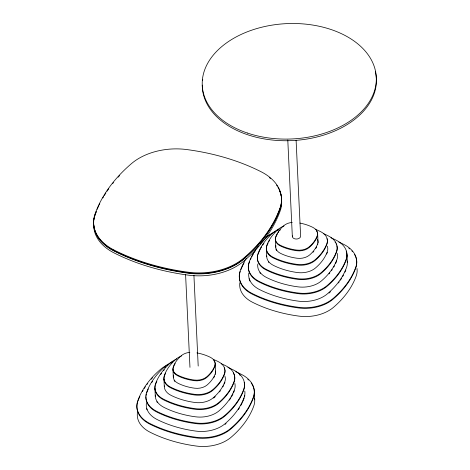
<?xml version="1.0" encoding="UTF-8"?>
<svg xmlns="http://www.w3.org/2000/svg" width="470" height="470" viewBox="0 0 470 470"><rect width="100%" height="100%" fill="white"/><g stroke="black" fill="none" stroke-linecap="round" stroke-linejoin="round"><path stroke-width="0.7" d="M346.983 254.834L347.336 262.325M317.649 234.095L318.037 242.262A12.279 8.137 -2.7 0 1 318.037 242.808M296.094 140.131L300.612 235.987A4.148 2.749 -2.7 0 1 296.218 239.036A4.148 2.749 -2.7 0 1 292.411 235.858M287.787 139.995L292.34 236.58M275.373 239.741L275.726 247.226M266.361 249.165L266.713 256.649M254.341 391.704L254.722 399.87M215.237 364.05L215.618 372.216M193.922 275.303L198.199 366.036M185.579 274.427L189.962 367.358M172.954 369.696L173.307 377.181M163.942 379.12L164.294 386.604M154.93 388.543L155.312 396.709M257.666 255.539A23.2 15.369 -2.7 0 0 265.92 269.851A80.423 53.286 -2.7 0 0 297.61 279.339A23.2 15.369 -2.7 0 0 321.133 273.352A80.423 53.286 -2.7 0 0 336.579 252.008A23.2 15.369 -2.7 0 0 336.902 245.892M335.087 242.026A23.2 15.369 -2.7 0 1 335.686 242.955M336.191 243.912A23.2 15.369 -2.7 0 1 336.596 244.893M336.731 260.815A80.423 53.286 -2.7 0 1 335.674 263.359M334.434 265.873A80.423 53.286 -2.7 0 1 333.747 267.113M332.231 269.563A80.423 53.286 -2.7 0 1 331.415 270.773M329.84 272.894A80.423 53.286 -2.7 0 1 329.035 273.898M260.48 273.499A23.2 15.369 -2.7 0 1 259.798 272.606M257.971 254.534A80.423 53.286 -2.7 0 1 259.558 250.716M259.863 250.087A80.423 53.286 -2.7 0 1 261.555 246.979M262.707 245.146A80.423 53.286 -2.7 0 1 263.958 243.337M327.337 252.302A61.5 40.749 -2.7 0 1 326.644 254.059M268.846 262.489A17.742 11.756 -2.7 0 1 268.329 261.808M266.602 246.832A17.742 11.756 -2.7 0 0 272.917 257.777A61.5 40.749 -2.7 0 0 297.152 265.033A17.742 11.756 -2.7 0 0 315.135 260.456A61.5 40.749 -2.7 0 0 326.95 244.136A17.742 11.756 -2.7 0 0 327.349 240.229M326.961 238.689A17.742 11.756 -2.7 0 1 327.196 239.453M266.837 246.063A61.5 40.749 -2.7 0 1 268.053 243.149M268.623 241.997A61.5 40.749 -2.7 0 1 269.58 240.288M277.553 230.711A61.5 40.749 -2.7 0 1 278.657 229.736M316.621 246.944A42.576 28.212 -2.7 0 1 315.811 248.424M313.825 251.291A42.576 28.212 -2.7 0 1 313.067 252.22M317.867 243.889A12.279 8.137 -2.7 0 1 317.708 244.429M356.994 268.417A34.116 22.607 -2.7 0 1 356.225 275.925A118.264 78.367 -2.7 0 1 333.506 307.315A34.116 22.607 -2.7 0 1 298.92 316.116A118.264 78.367 -2.7 0 1 252.314 302.169A34.116 22.607 -2.7 0 1 239.87 282.605M356.025 257.777A34.116 22.607 -2.7 0 1 355.837 267.759A118.264 78.367 -2.7 0 1 333.118 299.143A34.116 22.607 -2.7 0 1 298.532 307.95A118.264 78.367 -2.7 0 1 251.926 293.997A34.116 22.607 -2.7 0 1 239.483 274.439M348.781 248.131A34.116 22.607 -2.7 0 1 349.733 248.888M351.865 250.91A34.116 22.607 -2.7 0 1 352.623 251.761M354.521 254.446A34.116 22.607 -2.7 0 1 355.861 257.296M239.571 273.94A34.116 22.607 -2.7 0 1 240.241 271.472M240.951 269.592A118.264 78.367 -2.7 0 1 244.13 262.789M345.82 270.08A99.346 65.829 -2.7 0 1 344.951 272.095M343.464 275.085A99.346 65.829 -2.7 0 1 342.507 276.807M341.478 278.516A99.346 65.829 -2.7 0 1 340.374 280.208M339.205 281.877A99.346 65.829 -2.7 0 1 338.394 282.981M330.457 291.77A99.346 65.829 -2.7 0 1 329.006 293.104M276.542 250.516A12.279 8.137 -2.7 0 1 276.284 250.017M276.072 249.5A12.279 8.137 -2.7 0 1 275.913 248.977M275.708 237.597A12.279 8.137 -2.7 0 0 279.914 245.704A42.576 28.212 -2.7 0 0 296.693 250.727A12.279 8.137 -2.7 0 0 309.143 247.561A42.576 28.212 -2.7 0 0 317.321 236.257A12.279 8.137 -2.7 0 0 317.115 231.974M275.961 236.921A42.576 28.212 -2.7 0 1 276.542 235.576M276.789 235.076A42.576 28.212 -2.7 0 1 277.6 233.596M278.211 232.626A42.576 28.212 -2.7 0 1 278.875 231.669M279.585 230.729A42.576 28.212 -2.7 0 1 280.349 229.801M316.527 230.976A12.279 8.137 -2.7 0 1 316.845 231.469M248.342 266.754A28.658 18.988 -2.7 0 0 258.923 281.924A99.346 65.829 -2.7 0 0 298.074 293.644A28.658 18.988 -2.7 0 0 327.126 286.248A99.346 65.829 -2.7 0 0 346.208 259.887A28.658 18.988 -2.7 0 0 346.226 251.092M248.471 265.497A28.658 18.988 -2.7 0 1 249.106 263A99.346 65.829 -2.7 0 1 249.611 261.649M250.451 259.628A99.346 65.829 -2.7 0 1 251.062 258.288M251.632 257.125A99.346 65.829 -2.7 0 1 253.53 253.671M254.229 252.537A99.346 65.829 -2.7 0 1 255.328 250.845M249.934 281.089A28.658 18.988 -2.7 0 1 249.082 278.669M323.695 233.743A80.423 53.286 -2.7 0 1 328.43 235.952A23.2 15.369 -2.7 0 1 336.549 251.356A80.423 53.286 -2.7 0 1 321.098 272.7A23.2 15.369 -2.7 0 1 297.58 278.687A80.423 53.286 -2.7 0 1 265.891 269.198A23.2 15.369 -2.7 0 1 257.942 253.882A80.423 53.286 -2.7 0 1 273.399 232.533A23.2 15.369 -2.7 0 1 279.121 228.978M327.314 246.204A17.742 11.756 -2.7 0 1 327.302 251.65A61.5 40.749 -2.7 0 1 315.493 267.971A17.742 11.756 -2.7 0 1 297.504 272.547A61.5 40.749 -2.7 0 1 273.27 265.291A17.742 11.756 -2.7 0 1 266.719 255.897M292.246 222.398A12.279 8.137 -2.7 0 0 283.857 225.641A42.576 28.212 -2.7 0 0 275.673 236.945A12.279 8.137 -2.7 0 0 279.879 245.052A42.576 28.212 -2.7 0 0 296.658 250.075A12.279 8.137 -2.7 0 0 309.113 246.903A42.576 28.212 -2.7 0 0 317.291 235.605A12.279 8.137 -2.7 0 0 312.991 227.451A42.576 28.212 -2.7 0 0 299.901 223.062M337.254 253.406A23.2 15.369 -2.7 0 1 336.931 259.522A80.423 53.286 -2.7 0 1 321.486 280.866A23.2 15.369 -2.7 0 1 297.968 286.853A80.423 53.286 -2.7 0 1 266.273 277.365A23.2 15.369 -2.7 0 1 257.813 264.064M256.068 249.071A99.346 65.829 -2.7 0 0 249.077 262.348A28.658 18.988 -2.7 0 0 258.894 281.272A99.346 65.829 -2.7 0 0 298.045 292.992A28.658 18.988 -2.7 0 0 327.096 285.596A99.346 65.829 -2.7 0 0 346.179 259.234A28.658 18.988 -2.7 0 0 336.15 240.199A99.346 65.829 -2.7 0 0 330.968 237.767M256.467 248.518A99.346 65.829 -2.7 0 1 258.565 245.775M259.91 244.165A99.346 65.829 -2.7 0 1 268.17 235.975A28.658 18.988 -2.7 0 1 275.238 231.593M248.824 273.011A28.658 18.988 -2.7 0 0 259.281 289.438A99.346 65.829 -2.7 0 0 298.426 301.158A28.658 18.988 -2.7 0 0 327.478 293.762A99.346 65.829 -2.7 0 0 346.56 267.401A28.658 18.988 -2.7 0 0 347.213 261.091M266.002 237.121A34.116 22.607 -2.7 0 1 270.72 234.489M246.209 258.506A118.264 78.367 -2.7 0 0 240.211 270.82A34.116 22.607 -2.7 0 0 251.897 293.345A118.264 78.367 -2.7 0 0 298.503 307.298A34.116 22.607 -2.7 0 0 333.089 298.491A118.264 78.367 -2.7 0 0 355.808 267.107A34.116 22.607 -2.7 0 0 343.87 244.453A118.264 78.367 -2.7 0 0 338.841 242.056M315.211 229.243A61.5 40.749 -2.7 0 1 320.71 231.698A17.742 11.756 -2.7 0 1 326.92 243.484A61.5 40.749 -2.7 0 1 315.106 259.804A17.742 11.756 -2.7 0 1 297.122 264.381A61.5 40.749 -2.7 0 1 272.888 257.125A17.742 11.756 -2.7 0 1 266.807 245.411A61.5 40.749 -2.7 0 1 278.628 229.084A17.742 11.756 -2.7 0 1 284.021 225.947M317.467 239.488A12.279 8.137 -2.7 0 1 317.673 243.771A42.576 28.212 -2.7 0 1 309.495 255.075A12.279 8.137 -2.7 0 1 297.046 258.242A42.576 28.212 -2.7 0 1 280.267 253.218A12.279 8.137 -2.7 0 1 275.896 245.64M375.354 71.734A87.115 57.728 -2.7 0 1 296 140.348A87.115 57.728 -2.7 0 1 202.27 85.123M202.552 80.582A87.115 57.728 -2.7 0 1 202.734 79.283M155.247 385.494A23.2 15.369 -2.7 0 0 163.501 399.805A80.423 53.286 -2.7 0 0 195.197 409.294A23.2 15.369 -2.7 0 0 218.714 403.307A80.423 53.286 -2.7 0 0 234.16 381.963A23.2 15.369 -2.7 0 0 234.483 375.847M233.267 372.91A23.2 15.369 -2.7 0 1 234.178 374.849M171.015 363.14A23.2 15.369 -2.7 0 1 172.014 362.335M234.313 390.77A80.423 53.286 -2.7 0 1 233.537 392.679M232.961 393.948A80.423 53.286 -2.7 0 1 231.328 397.068M230.594 398.296A80.423 53.286 -2.7 0 1 229.413 400.123M155.558 384.489A80.423 53.286 -2.7 0 1 156.845 381.305M160.693 374.496A80.423 53.286 -2.7 0 1 161.539 373.292M163.489 370.76A80.423 53.286 -2.7 0 1 164.33 369.767M224.918 382.257A61.5 40.749 -2.7 0 1 224.231 384.014M223.426 385.747A61.5 40.749 -2.7 0 1 222.827 386.898M220.348 390.817A61.5 40.749 -2.7 0 1 219.525 391.904M215.278 396.61A61.5 40.749 -2.7 0 1 213.662 398.09M224.936 370.184A17.742 11.756 -2.7 0 1 224.531 374.091A61.5 40.749 -2.7 0 1 212.716 390.411A17.742 11.756 -2.7 0 1 194.733 394.988A61.5 40.749 -2.7 0 1 170.498 387.732A17.742 11.756 -2.7 0 1 164.424 376.018A61.5 40.749 -2.7 0 1 165.634 373.104M224.237 367.898A17.742 11.756 -2.7 0 1 224.778 369.408M157.38 402.561A23.2 15.369 -2.7 0 1 156.792 401.639M214.449 376.399A42.576 28.212 -2.7 0 1 213.68 377.892M215.454 373.844A12.279 8.137 -2.7 0 1 215.289 374.379M254.576 398.372A34.116 22.607 -2.7 0 1 253.806 405.88A118.264 78.367 -2.7 0 1 231.087 437.27A34.116 22.607 -2.7 0 1 196.501 446.071A118.264 78.367 -2.7 0 1 149.895 432.124A34.116 22.607 -2.7 0 1 137.452 412.56M254.012 389.207A34.116 22.607 -2.7 0 1 253.418 397.714A118.264 78.367 -2.7 0 1 230.7 429.098A34.116 22.607 -2.7 0 1 196.119 437.905A118.264 78.367 -2.7 0 1 149.513 423.952A34.116 22.607 -2.7 0 1 136.999 404.893M247.766 379.231A34.116 22.607 -2.7 0 1 248.636 380.036M251.221 383.032A34.116 22.607 -2.7 0 1 253.894 388.714M138.051 400.798A118.264 78.367 -2.7 0 1 139.866 396.433M142.387 391.528A118.264 78.367 -2.7 0 1 143.091 390.317M144.202 388.514A118.264 78.367 -2.7 0 1 145.383 386.728M147.004 384.437A118.264 78.367 -2.7 0 1 147.792 383.385M151.164 379.267A118.264 78.367 -2.7 0 1 152.521 377.757M137.07 404.394A34.116 22.607 -2.7 0 1 137.822 401.427M244.177 398.008A99.346 65.829 -2.7 0 1 242.532 402.05M242.22 402.72A99.346 65.829 -2.7 0 1 240.74 405.616M239.412 407.901A99.346 65.829 -2.7 0 1 238.331 409.599M226.094 423.499A99.346 65.829 -2.7 0 1 225.095 424.369M244.817 395.493A28.658 18.988 -2.7 0 1 244.559 396.756M174.793 381.434A12.279 8.137 -2.7 0 1 174.123 380.471M173.125 368.081A12.279 8.137 -2.7 0 0 177.496 375.659A42.576 28.212 -2.7 0 0 194.275 380.682A12.279 8.137 -2.7 0 0 206.724 377.516A42.576 28.212 -2.7 0 0 214.902 366.212A12.279 8.137 -2.7 0 0 215.072 362.975M173.289 367.552A42.576 28.212 -2.7 0 1 174.129 365.531M174.37 365.031A42.576 28.212 -2.7 0 1 175.187 363.551M213.744 360.455A12.279 8.137 -2.7 0 1 214.913 362.446M145.923 396.709A28.658 18.988 -2.7 0 0 156.51 411.879A99.346 65.829 -2.7 0 0 195.655 423.599A28.658 18.988 -2.7 0 0 224.707 416.203A99.346 65.829 -2.7 0 0 243.789 389.841A28.658 18.988 -2.7 0 0 244.189 382.28M146.053 395.452A28.658 18.988 -2.7 0 1 146.311 394.201M146.693 392.955A99.346 65.829 -2.7 0 1 148.338 388.913M151.81 382.492A99.346 65.829 -2.7 0 1 152.538 381.358M164.782 367.452A99.346 65.829 -2.7 0 1 165.787 366.582M147.028 409.846A28.658 18.988 -2.7 0 1 146.663 408.624M239.412 374.649A28.658 18.988 -2.7 0 1 240.117 375.33M221.282 363.698A80.423 53.286 -2.7 0 1 226.011 365.907A23.2 15.369 -2.7 0 1 234.131 381.311A80.423 53.286 -2.7 0 1 218.685 402.655A23.2 15.369 -2.7 0 1 195.162 408.642A80.423 53.286 -2.7 0 1 163.472 399.153A23.2 15.369 -2.7 0 1 155.523 383.837A80.423 53.286 -2.7 0 1 170.98 362.488A23.2 15.369 -2.7 0 1 176.702 358.933M224.901 376.159A17.742 11.756 -2.7 0 1 224.889 381.605A61.5 40.749 -2.7 0 1 213.075 397.926A17.742 11.756 -2.7 0 1 195.091 402.502A61.5 40.749 -2.7 0 1 170.851 395.247A17.742 11.756 -2.7 0 1 164.3 385.852M189.827 352.353A12.279 8.137 -2.7 0 0 181.444 355.596A42.576 28.212 -2.7 0 0 173.26 366.9A12.279 8.137 -2.7 0 0 177.466 375.007A42.576 28.212 -2.7 0 0 194.245 380.03A12.279 8.137 -2.7 0 0 206.694 376.858A42.576 28.212 -2.7 0 0 214.872 365.56A12.279 8.137 -2.7 0 0 210.578 357.406A42.576 28.212 -2.7 0 0 196.895 352.905M234.836 383.361A23.2 15.369 -2.7 0 1 234.518 389.477A80.423 53.286 -2.7 0 1 219.067 410.821A23.2 15.369 -2.7 0 1 195.549 416.808A80.423 53.286 -2.7 0 1 163.86 407.32A23.2 15.369 -2.7 0 1 155.288 395.041M172.29 361.788A28.658 18.988 -2.7 0 0 165.751 365.93A99.346 65.829 -2.7 0 0 146.658 392.303A28.658 18.988 -2.7 0 0 156.475 411.227A99.346 65.829 -2.7 0 0 195.626 422.947A28.658 18.988 -2.7 0 0 224.678 415.551A99.346 65.829 -2.7 0 0 243.76 389.184A28.658 18.988 -2.7 0 0 233.731 370.154A99.346 65.829 -2.7 0 0 227.885 367.434M146.411 402.966A28.658 18.988 -2.7 0 0 156.863 419.393A99.346 65.829 -2.7 0 0 196.013 431.113A28.658 18.988 -2.7 0 0 225.059 423.717A99.346 65.829 -2.7 0 0 244.147 397.356A28.658 18.988 -2.7 0 0 244.794 391.046M168.307 364.444A34.116 22.607 -2.7 0 0 160.523 369.373A118.264 78.367 -2.7 0 0 137.792 400.775A34.116 22.607 -2.7 0 0 149.478 423.3A118.264 78.367 -2.7 0 0 196.084 437.253A34.116 22.607 -2.7 0 0 230.67 428.446A118.264 78.367 -2.7 0 0 253.389 397.062A34.116 22.607 -2.7 0 0 241.451 374.408A118.264 78.367 -2.7 0 0 235.781 371.729M213.427 359.45A61.5 40.749 -2.7 0 1 218.292 361.653A17.742 11.756 -2.7 0 1 224.501 373.439A61.5 40.749 -2.7 0 1 212.687 389.759A17.742 11.756 -2.7 0 1 194.703 394.336A61.5 40.749 -2.7 0 1 170.469 387.08A17.742 11.756 -2.7 0 1 164.388 375.365A61.5 40.749 -2.7 0 1 176.215 359.039A17.742 11.756 -2.7 0 1 181.608 355.902M215.536 371.024A12.279 8.137 -2.7 0 1 215.26 373.726A42.576 28.212 -2.7 0 1 207.076 385.03A12.279 8.137 -2.7 0 1 194.627 388.197A42.576 28.212 -2.7 0 1 177.848 383.173A12.279 8.137 -2.7 0 1 173.642 375.066M281.424 198.839A54.585 36.166 -2.7 0 1 280.191 210.86A189.228 125.384 -2.7 0 1 243.842 261.079A54.585 36.166 -2.7 0 1 188.505 275.162A189.228 125.384 -2.7 0 1 113.934 252.842A54.585 36.166 -2.7 0 1 93.736 225.142M281.33 196.883A54.585 36.166 -2.7 0 1 280.096 208.903A189.228 125.384 -2.7 0 1 243.748 259.117A54.585 36.166 -2.7 0 1 188.411 273.205A189.228 125.384 -2.7 0 1 113.84 250.886A54.585 36.166 -2.7 0 1 93.677 221.981M279.438 190.421A54.585 36.166 -2.7 0 1 280.696 193.91M280.854 194.504A54.585 36.166 -2.7 0 1 281.23 196.284M93.93 219.59A54.585 36.166 -2.7 0 1 94.147 218.391M94.576 216.611A54.585 36.166 -2.7 0 1 95.14 214.837M95.375 214.197A189.228 125.384 -2.7 0 1 96.103 212.258M94.258 217.469A54.585 36.166 -2.7 0 0 113.828 250.557A189.228 125.384 -2.7 0 0 188.394 272.876A54.585 36.166 -2.7 0 0 243.73 258.794A189.228 125.384 -2.7 0 0 280.079 208.574A54.585 36.166 -2.7 0 0 281.313 196.554M94.405 216.876A54.585 36.166 -2.7 0 1 95.128 214.514M269.369 177.613A54.585 36.166 -2.7 0 1 270.491 178.535M276.566 185.086A54.585 36.166 -2.7 0 1 277.3 186.173M277.976 187.272A54.585 36.166 -2.7 0 1 279.162 189.522M279.427 190.097A54.585 36.166 -2.7 0 1 280.678 193.587M280.837 194.175A54.585 36.166 -2.7 0 1 281.219 195.955M95.357 213.868A189.228 125.384 -2.7 0 1 96.344 211.288M97.137 209.362A189.228 125.384 -2.7 0 1 98.853 205.537M99.158 204.902A189.228 125.384 -2.7 0 1 99.781 203.633M102.824 197.982A189.228 125.384 -2.7 0 1 103.553 196.736M104.305 195.502A189.228 125.384 -2.7 0 1 105.862 193.035M107.078 191.202A189.228 125.384 -2.7 0 1 108.77 188.77M112.588 183.705A189.228 125.384 -2.7 0 1 113.481 182.601M118.152 177.172A189.228 125.384 -2.7 0 1 119.633 175.574M247.285 133.01A87.115 57.728 -2.7 0 0 376.3 77.814A87.115 57.728 -2.7 0 0 244.189 33.07A87.115 57.728 -2.7 0 0 247.285 133.01M113.793 249.905A189.228 125.384 -2.7 0 0 188.364 272.224A54.585 36.166 -2.7 0 0 243.701 258.136A189.228 125.384 -2.7 0 0 280.05 207.922A54.585 36.166 -2.7 0 0 260.95 171.673A189.228 125.384 -2.7 0 0 186.784 149.56A54.585 36.166 -2.7 0 0 131.465 163.625A189.228 125.384 -2.7 0 0 95.093 213.862A54.585 36.166 -2.7 0 0 113.793 249.905"/></g></svg>
